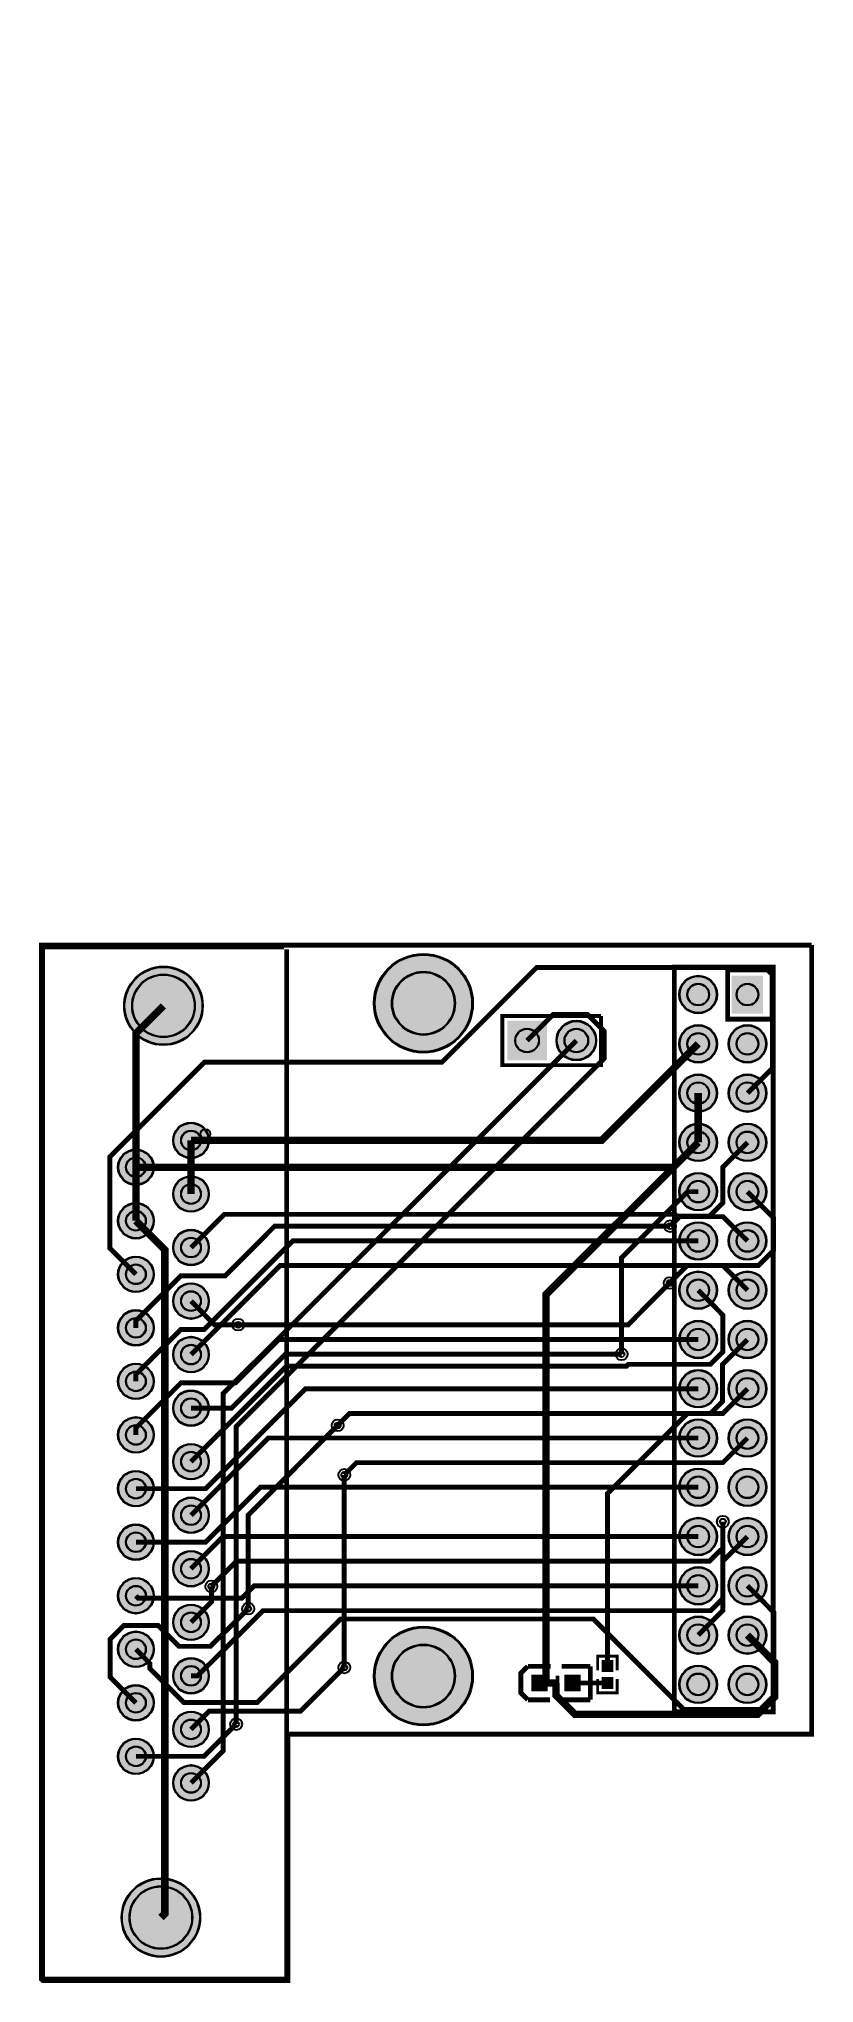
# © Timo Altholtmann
# Model space of a CAD drawing. Header units: millimetres. Extents: x 0 to 40, y -13 to 87.
import ezdxf

# ---------------------------------------------------------------- set-up
doc = ezdxf.new("R2010")
doc.units = ezdxf.units.MM
for name, color, linetype, true_color in [('BoardOutLine', 7, 'Continuous', 0xff00ff), ('BottomLayer', 7, 'Continuous', 0x0000ff), ('BottomSilkLayer', 7, 'Continuous', 0x66cc33), ('BottomSolderMaskLayer', 7, 'Continuous', 0xaa00ff), ('Document', 7, 'Continuous', 0xffffff), ('Hole', 7, 'Continuous', 0x222222), ('Multi-Layer', 7, 'Continuous', 0xc0c0c0), ('TopLayer', 7, 'Continuous', 0xff0000), ('TopPasteMaskLayer', 7, 'Continuous', 0x808080), ('TopSilkLayer', 7, 'Continuous', 0xffcc00), ('TopSolderMaskLayer', 7, 'Continuous', 0x800080)]:
    doc.layers.add(name, color=color, linetype=linetype, true_color=true_color)

msp = doc.modelspace()

# ---------------------------------------------------------------- hatches: boundary and pattern name
at = {"layer": 'BottomSolderMaskLayer'}
for points in [[(16.95, 37.68, 1), (22.05, 37.68, 1)], [(4.07, 37.55, 1), (8.12, 37.55, 1)], [(32.68, 38.13, 1), (34.63, 38.13, 1)], [(35.39, 39.11), (35.39, 37.14), (37, 37.14), (37, 39.11)], [(23.82, 36.79), (25.87, 36.79), (25.87, 34.74), (23.82, 34.74)], [(26.36, 35.76, 1), (28.41, 35.76, 1)], [(32.68, 35.59, 1), (34.63, 35.59, 1)], [(35.22, 35.59, 1), (37.17, 35.59, 1)], [(32.68, 33.05, 1), (34.63, 33.05, 1)], [(35.22, 33.05, 1), (37.17, 33.05, 1)], [(6.59, 30.61, 1), (8.44, 30.61, 1)], [(32.68, 30.51, 1), (34.63, 30.51, 1)], [(35.22, 30.51, 1), (37.17, 30.51, 1)], [(3.75, 29.23, 1), (5.6, 29.23, 1)], [(6.59, 27.85, 1), (8.44, 27.85, 1)], [(32.68, 27.97, 1), (34.63, 27.97, 1)], [(35.22, 27.97, 1), (37.17, 27.97, 1)], [(3.75, 26.47, 1), (5.6, 26.47, 1)], [(32.68, 25.43, 1), (34.63, 25.43, 1)], [(35.22, 25.43, 1), (37.17, 25.43, 1)], [(6.59, 25.09, 1), (8.44, 25.09, 1)], [(3.75, 23.71, 1), (5.6, 23.71, 1)], [(6.59, 22.33, 1), (8.44, 22.33, 1)], [(32.68, 22.89, 1), (34.63, 22.89, 1)], [(35.22, 22.89, 1), (37.17, 22.89, 1)], [(3.75, 20.95, 1), (5.6, 20.95, 1)], [(32.68, 20.35, 1), (34.63, 20.35, 1)], [(35.22, 20.35, 1), (37.17, 20.35, 1)], [(6.59, 19.57, 1), (8.44, 19.57, 1)], [(3.75, 18.19, 1), (5.6, 18.19, 1)], [(32.68, 17.81, 1), (34.63, 17.81, 1)], [(35.22, 17.81, 1), (37.17, 17.81, 1)], [(6.59, 16.81, 1), (8.44, 16.81, 1)], [(3.75, 15.43, 1), (5.6, 15.43, 1)], [(32.68, 15.27, 1), (34.63, 15.27, 1)], [(35.22, 15.27, 1), (37.17, 15.27, 1)], [(6.59, 14.05, 1), (8.44, 14.05, 1)], [(3.75, 12.66, 1), (5.6, 12.66, 1)], [(32.68, 12.73, 1), (34.63, 12.73, 1)], [(35.22, 12.73, 1), (37.17, 12.73, 1)], [(6.59, 11.29, 1), (8.44, 11.29, 1)], [(32.68, 10.19, 1), (34.63, 10.19, 1)], [(35.22, 10.19, 1), (37.17, 10.19, 1)], [(3.75, 9.9, 1), (5.6, 9.9, 1)], [(6.59, 8.53, 1), (8.44, 8.53, 1)], [(3.75, 7.14, 1), (5.6, 7.14, 1)], [(32.68, 7.65, 1), (34.63, 7.65, 1)], [(35.22, 7.65, 1), (37.17, 7.65, 1)], [(6.59, 5.77, 1), (8.44, 5.77, 1)], [(32.68, 5.11, 1), (34.63, 5.11, 1)], [(35.22, 5.11, 1), (37.17, 5.11, 1)], [(3.75, 4.38, 1), (5.6, 4.38, 1)], [(16.95, 3, 1), (22.05, 3, 1)], [(6.59, 3.01, 1), (8.44, 3.01, 1)], [(32.68, 2.57, 1), (34.63, 2.57, 1)], [(35.22, 2.57, 1), (37.17, 2.57, 1)], [(3.75, 1.62, 1), (5.6, 1.62, 1)], [(6.59, 0.25, 1), (8.44, 0.25, 1)], [(3.75, -1.14, 1), (5.6, -1.14, 1)], [(6.59, -2.51, 1), (8.44, -2.51, 1)], [(3.94, -9.45, 1), (7.99, -9.45, 1)]]:
    msp.add_hatch(color=256, dxfattribs=at).paths.add_polyline_path(points)
at = {"layer": 'Document'}
for points in [[(27.27, 2.37), (27.27, 3.03), (27.43, 3.03), (27.43, 2.37)], [(25.15, 2.69), (25.81, 2.69), (25.81, 2.54), (25.15, 2.54)], [(27, 2.74), (27.66, 2.74), (27.66, 2.59), (27, 2.59)]]:
    msp.add_hatch(color=256, dxfattribs=at).paths.add_polyline_path(points)
at = {"layer": 'Multi-Layer'}
for points in [[(4.1, 37.55, 1), (8.1, 37.55, 1)], [(32.71, 38.13, 1), (34.61, 38.13, 1)], [(35.41, 39.08), (35.41, 37.18), (36.98, 37.18), (36.98, 39.08)], [(23.84, 36.76), (25.84, 36.76), (25.84, 34.76), (23.84, 34.76)], [(26.38, 35.76, 1), (28.38, 35.76, 1)], [(32.71, 35.59, 1), (34.61, 35.59, 1)], [(35.25, 35.59, 1), (37.15, 35.59, 1)], [(32.71, 33.05, 1), (34.61, 33.05, 1)], [(35.25, 33.05, 1), (37.15, 33.05, 1)], [(6.62, 30.61, 1), (8.42, 30.61, 1)], [(32.71, 30.51, 1), (34.61, 30.51, 1)], [(35.25, 30.51, 1), (37.15, 30.51, 1)], [(3.78, 29.23, 1), (5.58, 29.23, 1)], [(6.62, 27.85, 1), (8.42, 27.85, 1)], [(32.71, 27.97, 1), (34.61, 27.97, 1)], [(35.25, 27.97, 1), (37.15, 27.97, 1)], [(3.78, 26.47, 1), (5.58, 26.47, 1)], [(32.71, 25.43, 1), (34.61, 25.43, 1)], [(35.25, 25.43, 1), (37.15, 25.43, 1)], [(6.62, 25.09, 1), (8.42, 25.09, 1)], [(3.78, 23.71, 1), (5.58, 23.71, 1)], [(6.62, 22.33, 1), (8.42, 22.33, 1)], [(32.71, 22.89, 1), (34.61, 22.89, 1)], [(35.25, 22.89, 1), (37.15, 22.89, 1)], [(3.78, 20.95, 1), (5.58, 20.95, 1)], [(32.71, 20.35, 1), (34.61, 20.35, 1)], [(35.25, 20.35, 1), (37.15, 20.35, 1)], [(6.62, 19.57, 1), (8.42, 19.57, 1)], [(3.78, 18.19, 1), (5.58, 18.19, 1)], [(32.71, 17.81, 1), (34.61, 17.81, 1)], [(35.25, 17.81, 1), (37.15, 17.81, 1)], [(6.62, 16.81, 1), (8.42, 16.81, 1)], [(3.78, 15.43, 1), (5.58, 15.43, 1)], [(32.71, 15.27, 1), (34.61, 15.27, 1)], [(35.25, 15.27, 1), (37.15, 15.27, 1)], [(6.62, 14.05, 1), (8.42, 14.05, 1)], [(3.78, 12.66, 1), (5.58, 12.66, 1)], [(32.71, 12.73, 1), (34.61, 12.73, 1)], [(35.25, 12.73, 1), (37.15, 12.73, 1)], [(6.62, 11.29, 1), (8.42, 11.29, 1)], [(32.71, 10.19, 1), (34.61, 10.19, 1)], [(35.25, 10.19, 1), (37.15, 10.19, 1)], [(3.78, 9.9, 1), (5.58, 9.9, 1)], [(6.62, 8.53, 1), (8.42, 8.53, 1)], [(3.78, 7.14, 1), (5.58, 7.14, 1)], [(32.71, 7.65, 1), (34.61, 7.65, 1)], [(35.25, 7.65, 1), (37.15, 7.65, 1)], [(6.62, 5.77, 1), (8.42, 5.77, 1)], [(32.71, 5.11, 1), (34.61, 5.11, 1)], [(35.25, 5.11, 1), (37.15, 5.11, 1)], [(3.78, 4.38, 1), (5.58, 4.38, 1)], [(6.62, 3.01, 1), (8.42, 3.01, 1)], [(32.71, 2.57, 1), (34.61, 2.57, 1)], [(35.25, 2.57, 1), (37.15, 2.57, 1)], [(3.78, 1.62, 1), (5.58, 1.62, 1)], [(6.62, 0.25, 1), (8.42, 0.25, 1)], [(3.78, -1.14, 1), (5.58, -1.14, 1)], [(6.62, -2.51, 1), (8.42, -2.51, 1)], [(3.97, -9.45, 1), (7.97, -9.45, 1)]]:
    msp.add_hatch(color=256, dxfattribs=at).paths.add_polyline_path(points)
at = {"layer": 'TopLayer'}
for points in [[(25.09, 2.24), (25.09, 3.04), (25.89, 3.04), (25.89, 2.24)], [(26.79, 2.24), (26.79, 3.04), (27.59, 3.04), (27.59, 2.24)], [(28.71, 3.22), (29.25, 3.22), (29.25, 3.79), (28.71, 3.79)], [(28.71, 2.92), (29.25, 2.92), (29.25, 2.36), (28.71, 2.36)]]:
    msp.add_hatch(color=256, dxfattribs=at).paths.add_polyline_path(points)
at = {"layer": 'TopPasteMaskLayer'}
for points in [[(25.09, 2.24), (25.09, 3.04), (25.89, 3.04), (25.89, 2.24)], [(26.79, 2.24), (26.79, 3.04), (27.59, 3.04), (27.59, 2.24)], [(28.75, 3.21), (29.21, 3.21), (29.25, 3.25), (29.25, 3.75), (29.21, 3.79), (28.75, 3.79), (28.71, 3.75), (28.71, 3.25)], [(28.75, 2.94), (29.21, 2.94), (29.25, 2.9), (29.25, 2.4), (29.21, 2.36), (28.75, 2.36), (28.71, 2.4), (28.71, 2.9)]]:
    msp.add_hatch(color=256, dxfattribs=at).paths.add_polyline_path(points)
at = {"layer": 'TopSolderMaskLayer'}
for points in [[(16.95, 37.68, 1), (22.05, 37.68, 1)], [(4.07, 37.55, 1), (8.12, 37.55, 1)], [(32.68, 38.13, 1), (34.63, 38.13, 1)], [(35.39, 39.11), (35.39, 37.14), (37, 37.14), (37, 39.11)], [(23.82, 36.79), (25.87, 36.79), (25.87, 34.74), (23.82, 34.74)], [(26.36, 35.76, 1), (28.41, 35.76, 1)], [(32.68, 35.59, 1), (34.63, 35.59, 1)], [(35.22, 35.59, 1), (37.17, 35.59, 1)], [(32.68, 33.05, 1), (34.63, 33.05, 1)], [(35.22, 33.05, 1), (37.17, 33.05, 1)], [(6.59, 30.61, 1), (8.44, 30.61, 1)], [(32.68, 30.51, 1), (34.63, 30.51, 1)], [(35.22, 30.51, 1), (37.17, 30.51, 1)], [(3.75, 29.23, 1), (5.6, 29.23, 1)], [(6.59, 27.85, 1), (8.44, 27.85, 1)], [(32.68, 27.97, 1), (34.63, 27.97, 1)], [(35.22, 27.97, 1), (37.17, 27.97, 1)], [(3.75, 26.47, 1), (5.6, 26.47, 1)], [(32.68, 25.43, 1), (34.63, 25.43, 1)], [(35.22, 25.43, 1), (37.17, 25.43, 1)], [(6.59, 25.09, 1), (8.44, 25.09, 1)], [(3.75, 23.71, 1), (5.6, 23.71, 1)], [(6.59, 22.33, 1), (8.44, 22.33, 1)], [(32.68, 22.89, 1), (34.63, 22.89, 1)], [(35.22, 22.89, 1), (37.17, 22.89, 1)], [(3.75, 20.95, 1), (5.6, 20.95, 1)], [(32.68, 20.35, 1), (34.63, 20.35, 1)], [(35.22, 20.35, 1), (37.17, 20.35, 1)], [(6.59, 19.57, 1), (8.44, 19.57, 1)], [(3.75, 18.19, 1), (5.6, 18.19, 1)], [(32.68, 17.81, 1), (34.63, 17.81, 1)], [(35.22, 17.81, 1), (37.17, 17.81, 1)], [(6.59, 16.81, 1), (8.44, 16.81, 1)], [(3.75, 15.43, 1), (5.6, 15.43, 1)], [(32.68, 15.27, 1), (34.63, 15.27, 1)], [(35.22, 15.27, 1), (37.17, 15.27, 1)], [(6.59, 14.05, 1), (8.44, 14.05, 1)], [(3.75, 12.66, 1), (5.6, 12.66, 1)], [(32.68, 12.73, 1), (34.63, 12.73, 1)], [(35.22, 12.73, 1), (37.17, 12.73, 1)], [(6.59, 11.29, 1), (8.44, 11.29, 1)], [(32.68, 10.19, 1), (34.63, 10.19, 1)], [(35.22, 10.19, 1), (37.17, 10.19, 1)], [(3.75, 9.9, 1), (5.6, 9.9, 1)], [(6.59, 8.53, 1), (8.44, 8.53, 1)], [(3.75, 7.14, 1), (5.6, 7.14, 1)], [(32.68, 7.65, 1), (34.63, 7.65, 1)], [(35.22, 7.65, 1), (37.17, 7.65, 1)], [(6.59, 5.77, 1), (8.44, 5.77, 1)], [(32.68, 5.11, 1), (34.63, 5.11, 1)], [(35.22, 5.11, 1), (37.17, 5.11, 1)], [(3.75, 4.38, 1), (5.6, 4.38, 1)], [(16.95, 3, 1), (22.05, 3, 1)], [(6.59, 3.01, 1), (8.44, 3.01, 1)], [(25.06, 2.22), (25.06, 3.07), (25.91, 3.07), (25.91, 2.22)], [(26.76, 2.22), (26.76, 3.07), (27.61, 3.07), (27.61, 2.22)], [(28.69, 3.2), (29.28, 3.2), (29.28, 3.82), (28.69, 3.82)], [(32.68, 2.57, 1), (34.63, 2.57, 1)], [(35.22, 2.57, 1), (37.17, 2.57, 1)], [(3.75, 1.62, 1), (5.6, 1.62, 1)], [(28.69, 2.95), (29.28, 2.95), (29.28, 2.33), (28.69, 2.33)], [(6.59, 0.25, 1), (8.44, 0.25, 1)], [(3.75, -1.14, 1), (5.6, -1.14, 1)], [(6.59, -2.51, 1), (8.44, -2.51, 1)], [(3.94, -9.45, 1), (7.99, -9.45, 1)]]:
    msp.add_hatch(color=256, dxfattribs=at).paths.add_polyline_path(points)

# ---------------------------------------------------------------- linework, layer by layer
at = {"layer": 'BoardOutLine', "const_width": 0.254}
for points in [[(39.51, 40.68), (-0.19, 40.68), (-0.19, -12.7)], [(12.51, 0), (39.51, 0), (39.51, 40.68)], [(-0.19, -12.7), (12.51, -12.7), (12.51, 0)]]:
    msp.add_lwpolyline(points, dxfattribs=at)
at = {"layer": 'BottomLayer'}
for points, const_width in [([(4.68, 23.71), (3.33, 25.06), (3.33, 29.76), (8.22, 34.65), (20.46, 34.65), (25.33, 39.52), (37.11, 39.52), (37.48, 39.15), (37.48, 34.33), (36.2, 33.05)], 0.254), ([(33.66, 35.59), (28.68, 30.61), (7.52, 30.61)], 0.381), ([(33.66, 30.51), (32.38, 29.23), (4.68, 29.23)], 0.381), ([(36.2, 30.51), (34.93, 29.24), (34.93, 27.39), (34.23, 26.7), (32.57, 26.7), (32.47, 26.8), (9.23, 26.8), (7.52, 25.09)], 0.254), ([(4.68, 20.95), (4.68, 21.31), (7, 23.63), (9.28, 23.63), (11.83, 26.19), (32.21, 26.19)], 0.254), ([(33.66, 25.43), (12.76, 25.43), (8.21, 20.87), (7, 20.87), (4.68, 18.55), (4.68, 18.19)], 0.254), ([(36.2, 22.89), (34.93, 24.16), (12.11, 24.16), (7.52, 19.57)], 0.254), ([(9.95, 21.11), (30.05, 21.11), (32.19, 23.26)], 0.254), ([(7.52, 14.05), (12.45, 18.98), (29.97, 18.98), (30.06, 19.07), (34.29, 19.07), (34.93, 19.71), (34.93, 21.61), (33.66, 22.89)], 0.254), ([(33.66, 20.35), (12.05, 20.35), (9.81, 18.11), (7, 18.11), (4.68, 15.79), (4.68, 15.43)], 0.254), ([(29.71, 19.59), (12.39, 19.59), (9.61, 16.81), (7.52, 16.81)], 0.254), ([(33.66, 17.81), (13.42, 17.81), (8.27, 12.66), (4.68, 12.66)], 0.254), ([(36.2, 17.81), (34.93, 16.54), (15.7, 16.54), (15.08, 15.92)], 0.254), ([(33.66, 15.27), (11.5, 15.27), (7.52, 11.29)], 0.254), ([(36.2, 15.27), (34.93, 14), (16.05, 14), (15.42, 13.37)], 0.254), ([(33.66, 12.73), (11.1, 12.73), (8.27, 9.9), (4.68, 9.9)], 0.254), ([(34.93, 10.96), (34.93, 9.6), (34.24, 8.92), (9.86, 8.92), (8.57, 7.62)], 0.254), ([(7.52, 3.01), (7.86, 3.01), (11.23, 6.37), (34.31, 6.37), (34.92, 6.99), (34.92, 8.91), (36.2, 10.19)], 0.254), ([(33.66, 10.19), (9.18, 10.19), (7.52, 8.53)], 0.254), ([(4.68, 4.38), (5.4, 3.65), (5.4, 3.65), (5.4, 3.39), (7.15, 1.64), (10.93, 1.64), (15.23, 5.94), (28.26, 5.94), (32.93, 1.27), (36.85, 1.27), (37.56, 1.98), (37.56, 6.28), (36.2, 7.65)], 0.254), ([(33.66, 7.65), (10.77, 7.65), (10.14, 7.01), (4.8, 7.01), (4.68, 7.14)], 0.254), ([(10.47, 6.47), (8.52, 4.53), (6.91, 4.53), (5.83, 5.61), (4.06, 5.61), (3.36, 4.91), (3.36, 2.94), (4.68, 1.62)], 0.254), ([(15.42, 3.44), (13.17, 1.19), (8.46, 1.19), (7.52, 0.25)], 0.254), ([(4.68, -1.14), (8.19, -1.14), (9.85, 0.52)], 0.254)]:
    msp.add_lwpolyline(points, dxfattribs=dict(at, const_width=const_width))
at = {"layer": 'BottomSilkLayer', "const_width": 0.254}
for points in [[(32.43, 39.55), (32.43, 1.15), (37.53, 1.15), (37.53, 39.55), (32.43, 39.55)], [(35.18, 39.4), (35.18, 36.86), (37.47, 36.86), (37.47, 39.4), (35.18, 39.4)]]:
    msp.add_lwpolyline(points, close=True, dxfattribs=at)
at = {"layer": 'BottomSolderMaskLayer'}
for centre, radius in [((19.5, 37.68), 2.55), ((6.1, 37.55), 2.03), ((6.1, 37.55), 1.62), ((19.5, 37.68), 1.63), ((33.66, 38.13), 0.975), ((33.66, 38.13), 0.565), ((36.2, 38.13), 0.565), ((24.84, 35.76), 0.615), ((27.38, 35.76), 1.03), ((27.38, 35.76), 0.615), ((33.66, 35.59), 0.975), ((33.66, 35.59), 0.565), ((36.2, 35.59), 0.975), ((36.2, 35.59), 0.565), ((33.66, 33.05), 0.975), ((33.66, 33.05), 0.565), ((36.2, 33.05), 0.975), ((36.2, 33.05), 0.565), ((7.52, 30.61), 0.925), ((7.52, 30.61), 0.514), ((33.66, 30.51), 0.975), ((33.66, 30.51), 0.565), ((36.2, 30.51), 0.975), ((36.2, 30.51), 0.565), ((4.68, 29.23), 0.925), ((4.68, 29.23), 0.514), ((7.52, 27.85), 0.925), ((7.52, 27.85), 0.514), ((33.66, 27.97), 0.975), ((33.66, 27.97), 0.565), ((36.2, 27.97), 0.975), ((36.2, 27.97), 0.565), ((4.68, 26.47), 0.925), ((4.68, 26.47), 0.514), ((33.66, 25.43), 0.975), ((36.2, 25.43), 0.975), ((7.52, 25.09), 0.925), ((7.52, 25.09), 0.514), ((33.66, 25.43), 0.565), ((36.2, 25.43), 0.565), ((4.68, 23.71), 0.925), ((4.68, 23.71), 0.514), ((7.52, 22.33), 0.925), ((33.66, 22.89), 0.975), ((33.66, 22.89), 0.565), ((36.2, 22.89), 0.975), ((36.2, 22.89), 0.565), ((7.52, 22.33), 0.514), ((4.68, 20.95), 0.925), ((4.68, 20.95), 0.514), ((33.66, 20.35), 0.975), ((36.2, 20.35), 0.975), ((7.52, 19.57), 0.925), ((7.52, 19.57), 0.514), ((33.66, 20.35), 0.565), ((36.2, 20.35), 0.565), ((4.68, 18.19), 0.925), ((4.68, 18.19), 0.514), ((33.66, 17.81), 0.975), ((33.66, 17.81), 0.565), ((36.2, 17.81), 0.975), ((36.2, 17.81), 0.565), ((7.52, 16.81), 0.925), ((7.52, 16.81), 0.514), ((4.68, 15.43), 0.925), ((33.66, 15.27), 0.975), ((36.2, 15.27), 0.975), ((4.68, 15.43), 0.514), ((33.66, 15.27), 0.565), ((36.2, 15.27), 0.565), ((7.52, 14.05), 0.925), ((7.52, 14.05), 0.514), ((4.68, 12.66), 0.925), ((4.68, 12.66), 0.514), ((33.66, 12.73), 0.975), ((33.66, 12.73), 0.565), ((36.2, 12.73), 0.975), ((36.2, 12.73), 0.565), ((7.52, 11.29), 0.925), ((7.52, 11.29), 0.514), ((33.66, 10.19), 0.975), ((36.2, 10.19), 0.975), ((4.68, 9.9), 0.925), ((4.68, 9.9), 0.514), ((33.66, 10.19), 0.565), ((36.2, 10.19), 0.565), ((7.52, 8.53), 0.925), ((7.52, 8.53), 0.514), ((4.68, 7.14), 0.925), ((33.66, 7.65), 0.975), ((33.66, 7.65), 0.565), ((36.2, 7.65), 0.975), ((36.2, 7.65), 0.565), ((4.68, 7.14), 0.514), ((7.52, 5.77), 0.925), ((7.52, 5.77), 0.514), ((33.66, 5.11), 0.975), ((36.2, 5.11), 0.975), ((4.68, 4.38), 0.925), ((19.5, 3), 2.55), ((33.66, 5.11), 0.565), ((36.2, 5.11), 0.565), ((4.68, 4.38), 0.514), ((19.5, 3), 1.63), ((7.52, 3.01), 0.925), ((7.52, 3.01), 0.514), ((33.66, 2.57), 0.975), ((33.66, 2.57), 0.565), ((36.2, 2.57), 0.975), ((36.2, 2.57), 0.565), ((4.68, 1.62), 0.925), ((4.68, 1.62), 0.514), ((7.52, 0.25), 0.925), ((7.52, 0.25), 0.514), ((4.68, -1.14), 0.925), ((4.68, -1.14), 0.514), ((7.52, -2.51), 0.925), ((7.52, -2.51), 0.514), ((5.97, -9.45), 2.03), ((5.97, -9.45), 1.62)]:
    msp.add_circle(centre, radius, dxfattribs=at)
at = {"layer": 'Document'}
msp.add_circle((8.26, 30.94), 0.25, dxfattribs=at)
at = {"layer": 'Hole'}
for centre in [(32.21, 26.19), (32.19, 23.26), (9.95, 21.11), (29.71, 19.59), (15.08, 15.92), (15.42, 13.37), (34.93, 10.96), (8.57, 7.62), (10.47, 6.47), (15.42, 3.44), (9.85, 0.52)]:
    msp.add_circle(centre, 0.152, dxfattribs=at)
at = {"layer": 'Multi-Layer'}
for centre, radius in [((19.5, 37.68), 2.5), ((6.1, 37.55), 2), ((6.1, 37.55), 1.6), ((19.5, 37.68), 1.6), ((33.66, 38.13), 0.95), ((33.66, 38.13), 0.55), ((36.2, 38.13), 0.55), ((24.84, 35.76), 0.6), ((27.38, 35.76), 1), ((27.38, 35.76), 0.6), ((33.66, 35.59), 0.95), ((33.66, 35.59), 0.55), ((36.2, 35.59), 0.95), ((36.2, 35.59), 0.55), ((33.66, 33.05), 0.95), ((33.66, 33.05), 0.55), ((36.2, 33.05), 0.95), ((36.2, 33.05), 0.55), ((7.52, 30.61), 0.9), ((7.52, 30.61), 0.5), ((33.66, 30.51), 0.95), ((36.2, 30.51), 0.95), ((4.68, 29.23), 0.9), ((33.66, 30.51), 0.55), ((36.2, 30.51), 0.55), ((4.68, 29.23), 0.5), ((7.52, 27.85), 0.9), ((7.52, 27.85), 0.5), ((33.66, 27.97), 0.95), ((33.66, 27.97), 0.55), ((36.2, 27.97), 0.95), ((36.2, 27.97), 0.55), ((4.68, 26.47), 0.9), ((4.68, 26.47), 0.5), ((32.21, 26.19), 0.305), ((33.66, 25.43), 0.95), ((36.2, 25.43), 0.95), ((7.52, 25.09), 0.9), ((7.52, 25.09), 0.5), ((33.66, 25.43), 0.55), ((36.2, 25.43), 0.55), ((4.68, 23.71), 0.9), ((4.68, 23.71), 0.5), ((7.52, 22.33), 0.9), ((32.19, 23.26), 0.305), ((33.66, 22.89), 0.95), ((33.66, 22.89), 0.55), ((36.2, 22.89), 0.95), ((36.2, 22.89), 0.55), ((7.52, 22.33), 0.5), ((4.68, 20.95), 0.9), ((4.68, 20.95), 0.5), ((9.95, 21.11), 0.305), ((33.66, 20.35), 0.95), ((36.2, 20.35), 0.95), ((7.52, 19.57), 0.9), ((7.52, 19.57), 0.5), ((33.66, 20.35), 0.55), ((36.2, 20.35), 0.55), ((4.68, 18.19), 0.9), ((29.71, 19.59), 0.305), ((4.68, 18.19), 0.5), ((33.66, 17.81), 0.95), ((33.66, 17.81), 0.55), ((36.2, 17.81), 0.95), ((36.2, 17.81), 0.55), ((7.52, 16.81), 0.9), ((7.52, 16.81), 0.5), ((4.68, 15.43), 0.9), ((15.08, 15.92), 0.305), ((33.66, 15.27), 0.95), ((36.2, 15.27), 0.95), ((4.68, 15.43), 0.5), ((33.66, 15.27), 0.55), ((36.2, 15.27), 0.55), ((7.52, 14.05), 0.9), ((7.52, 14.05), 0.5), ((4.68, 12.66), 0.9), ((4.68, 12.66), 0.5), ((15.42, 13.37), 0.305), ((33.66, 12.73), 0.95), ((33.66, 12.73), 0.55), ((36.2, 12.73), 0.95), ((36.2, 12.73), 0.55), ((7.52, 11.29), 0.9), ((7.52, 11.29), 0.5), ((33.66, 10.19), 0.95), ((34.93, 10.96), 0.305), ((36.2, 10.19), 0.95), ((4.68, 9.9), 0.9), ((4.68, 9.9), 0.5), ((33.66, 10.19), 0.55), ((36.2, 10.19), 0.55), ((7.52, 8.53), 0.9), ((7.52, 8.53), 0.5), ((4.68, 7.14), 0.9), ((33.66, 7.65), 0.95), ((33.66, 7.65), 0.55), ((36.2, 7.65), 0.95), ((36.2, 7.65), 0.55), ((4.68, 7.14), 0.5), ((8.57, 7.62), 0.305), ((7.52, 5.77), 0.9), ((7.52, 5.77), 0.5), ((10.47, 6.47), 0.305), ((33.66, 5.11), 0.95), ((36.2, 5.11), 0.95), ((4.68, 4.38), 0.9), ((19.5, 3), 2.5), ((33.66, 5.11), 0.55), ((36.2, 5.11), 0.55), ((4.68, 4.38), 0.5), ((19.5, 3), 1.6), ((7.52, 3.01), 0.9), ((7.52, 3.01), 0.5), ((15.42, 3.44), 0.305), ((33.66, 2.57), 0.95), ((33.66, 2.57), 0.55), ((36.2, 2.57), 0.95), ((36.2, 2.57), 0.55), ((4.68, 1.62), 0.9), ((4.68, 1.62), 0.5), ((7.52, 0.25), 0.9), ((7.52, 0.25), 0.5), ((9.85, 0.52), 0.305), ((4.68, -1.14), 0.9), ((4.68, -1.14), 0.5), ((7.52, -2.51), 0.9), ((7.52, -2.51), 0.5), ((5.97, -9.45), 2), ((5.97, -9.45), 1.6)]:
    msp.add_circle(centre, radius, dxfattribs=at)
at = {"layer": 'TopLayer'}
for points, const_width in [([(6.1, 37.55), (4.68, 36.13), (4.68, 29.23)], 0.381), ([(24.84, 35.76), (26.19, 37.11), (27.95, 37.11), (28.81, 36.24), (28.81, 34.83), (9.85, 15.87), (9.85, 0.52)], 0.254), ([(7.52, -2.51), (9.18, -0.85), (9.18, 17.56), (27.38, 35.76)], 0.254), ([(33.66, 30.51), (33.66, 33.05)], 0.381), ([(7.52, 27.85), (7.52, 30.61)], 0.381), ([(25.81, 2.64), (25.81, 22.66), (33.66, 30.51)], 0.381), ([(4.68, 29.23), (4.68, 26.47)], 0.381), ([(33.66, 27.97), (33.12, 27.97), (29.71, 24.56), (29.71, 19.59)], 0.254), ([(36.2, 27.97), (37.54, 26.62), (37.54, 24.94), (36.77, 24.17), (33.1, 24.17), (32.19, 23.26)], 0.254), ([(4.68, 26.47), (6.17, 24.97), (6.17, -9.25), (5.97, -9.45)], 0.381), ([(36.2, 25.43), (34.94, 26.68), (32.7, 26.68), (32.21, 26.19)], 0.254), ([(9.95, 21.11), (8.73, 21.11), (7.52, 22.33)], 0.254), ([(36.2, 20.35), (34.91, 19.06), (34.91, 17.15), (34.3, 16.54), (33.11, 16.54), (28.98, 12.41), (28.98, 3.51)], 0.254), ([(15.08, 15.92), (10.47, 11.3), (10.47, 6.47)], 0.254), ([(15.42, 3.44), (15.42, 13.37)], 0.254), ([(33.66, 5.11), (34.93, 6.38), (34.93, 10.96)], 0.254), ([(8.57, 7.62), (8.57, 6.82), (7.52, 5.77)], 0.254), ([(36.2, 5.11), (37.6, 3.7), (37.6, 1.92), (36.71, 1.02), (27.32, 1.02), (26.33, 2.01), (26.33, 2.64)], 0.381), ([(25.49, 2.64), (25.81, 2.64)], 0.381), ([(25.81, 2.64), (26.33, 2.64)], 0.381), ([(27.19, 2.64), (28.41, 2.64), (28.41, 2.64)], 0.254), ([(28.98, 2.64), (28.41, 2.64)], 0.254)]:
    msp.add_lwpolyline(points, dxfattribs=dict(at, const_width=const_width))
at = {"layer": 'TopSilkLayer'}
for points, const_width in [([(12.45, 40.46), (12.45, -12.62), (-0.13, -12.62), (-0.13, 40.59), (12.32, 40.59)], 0.254), ([(28.65, 37.03), (28.65, 34.49), (23.57, 34.49), (23.57, 37.03), (25.48, 37.03)], 0.203), ([(28.65, 37.03), (25.48, 37.03)], 0.203), ([(28.48, 3.3), (28.48, 4.02), (29.48, 4.02), (29.48, 3.3)], 0.152), ([(24.88, 1.78), (24.52, 2.13), (24.52, 3.15), (24.88, 3.5)], 0.254), ([(26.05, 3.5), (24.88, 3.5)], 0.254), ([(26.41, 2.23), (26.41, 3.02)], 0.203), ([(28.1, 3.5), (26.63, 3.5)], 0.254), ([(28.1, 1.78), (28.1, 3.5)], 0.254), ([(26.41, 2.63), (26.24, 2.63)], 0.203), ([(28.48, 2.85), (28.48, 2.13), (29.48, 2.13), (29.48, 2.85)], 0.152), ([(26.02, 1.78), (24.88, 1.78)], 0.254), ([(28.1, 1.78), (26.63, 1.78)], 0.254)]:
    msp.add_lwpolyline(points, dxfattribs=dict(at, const_width=const_width))
at = {"layer": 'TopSolderMaskLayer'}
for centre, radius in [((19.5, 37.68), 2.55), ((6.1, 37.55), 2.03), ((6.1, 37.55), 1.62), ((19.5, 37.68), 1.63), ((33.66, 38.13), 0.975), ((33.66, 38.13), 0.565), ((36.2, 38.13), 0.565), ((24.84, 35.76), 0.615), ((27.38, 35.76), 1.03), ((27.38, 35.76), 0.615), ((33.66, 35.59), 0.975), ((33.66, 35.59), 0.565), ((36.2, 35.59), 0.975), ((36.2, 35.59), 0.565), ((33.66, 33.05), 0.975), ((33.66, 33.05), 0.565), ((36.2, 33.05), 0.975), ((36.2, 33.05), 0.565), ((7.52, 30.61), 0.925), ((7.52, 30.61), 0.514), ((33.66, 30.51), 0.975), ((33.66, 30.51), 0.565), ((36.2, 30.51), 0.975), ((36.2, 30.51), 0.565), ((4.68, 29.23), 0.925), ((4.68, 29.23), 0.514), ((7.52, 27.85), 0.925), ((7.52, 27.85), 0.514), ((33.66, 27.97), 0.975), ((33.66, 27.97), 0.565), ((36.2, 27.97), 0.975), ((36.2, 27.97), 0.565), ((4.68, 26.47), 0.925), ((4.68, 26.47), 0.514), ((33.66, 25.43), 0.975), ((36.2, 25.43), 0.975), ((7.52, 25.09), 0.925), ((7.52, 25.09), 0.514), ((33.66, 25.43), 0.565), ((36.2, 25.43), 0.565), ((4.68, 23.71), 0.925), ((4.68, 23.71), 0.514), ((7.52, 22.33), 0.925), ((33.66, 22.89), 0.975), ((33.66, 22.89), 0.565), ((36.2, 22.89), 0.975), ((36.2, 22.89), 0.565), ((7.52, 22.33), 0.514), ((4.68, 20.95), 0.925), ((4.68, 20.95), 0.514), ((33.66, 20.35), 0.975), ((36.2, 20.35), 0.975), ((7.52, 19.57), 0.925), ((7.52, 19.57), 0.514), ((33.66, 20.35), 0.565), ((36.2, 20.35), 0.565), ((4.68, 18.19), 0.925), ((4.68, 18.19), 0.514), ((33.66, 17.81), 0.975), ((33.66, 17.81), 0.565), ((36.2, 17.81), 0.975), ((36.2, 17.81), 0.565), ((7.52, 16.81), 0.925), ((7.52, 16.81), 0.514), ((4.68, 15.43), 0.925), ((33.66, 15.27), 0.975), ((36.2, 15.27), 0.975), ((4.68, 15.43), 0.514), ((33.66, 15.27), 0.565), ((36.2, 15.27), 0.565), ((7.52, 14.05), 0.925), ((7.52, 14.05), 0.514), ((4.68, 12.66), 0.925), ((4.68, 12.66), 0.514), ((33.66, 12.73), 0.975), ((33.66, 12.73), 0.565), ((36.2, 12.73), 0.975), ((36.2, 12.73), 0.565), ((7.52, 11.29), 0.925), ((7.52, 11.29), 0.514), ((33.66, 10.19), 0.975), ((36.2, 10.19), 0.975), ((4.68, 9.9), 0.925), ((4.68, 9.9), 0.514), ((33.66, 10.19), 0.565), ((36.2, 10.19), 0.565), ((7.52, 8.53), 0.925), ((7.52, 8.53), 0.514), ((4.68, 7.14), 0.925), ((33.66, 7.65), 0.975), ((33.66, 7.65), 0.565), ((36.2, 7.65), 0.975), ((36.2, 7.65), 0.565), ((4.68, 7.14), 0.514), ((7.52, 5.77), 0.925), ((7.52, 5.77), 0.514), ((33.66, 5.11), 0.975), ((36.2, 5.11), 0.975), ((4.68, 4.38), 0.925), ((19.5, 3), 2.55), ((33.66, 5.11), 0.565), ((36.2, 5.11), 0.565), ((4.68, 4.38), 0.514), ((19.5, 3), 1.63), ((7.52, 3.01), 0.925), ((7.52, 3.01), 0.514), ((33.66, 2.57), 0.975), ((33.66, 2.57), 0.565), ((36.2, 2.57), 0.975), ((36.2, 2.57), 0.565), ((4.68, 1.62), 0.925), ((4.68, 1.62), 0.514), ((7.52, 0.25), 0.925), ((7.52, 0.25), 0.514), ((4.68, -1.14), 0.925), ((4.68, -1.14), 0.514), ((7.52, -2.51), 0.925), ((7.52, -2.51), 0.514), ((5.97, -9.45), 2.03), ((5.97, -9.45), 1.62)]:
    msp.add_circle(centre, radius, dxfattribs=at)

doc.saveas('drawing.dxf')
